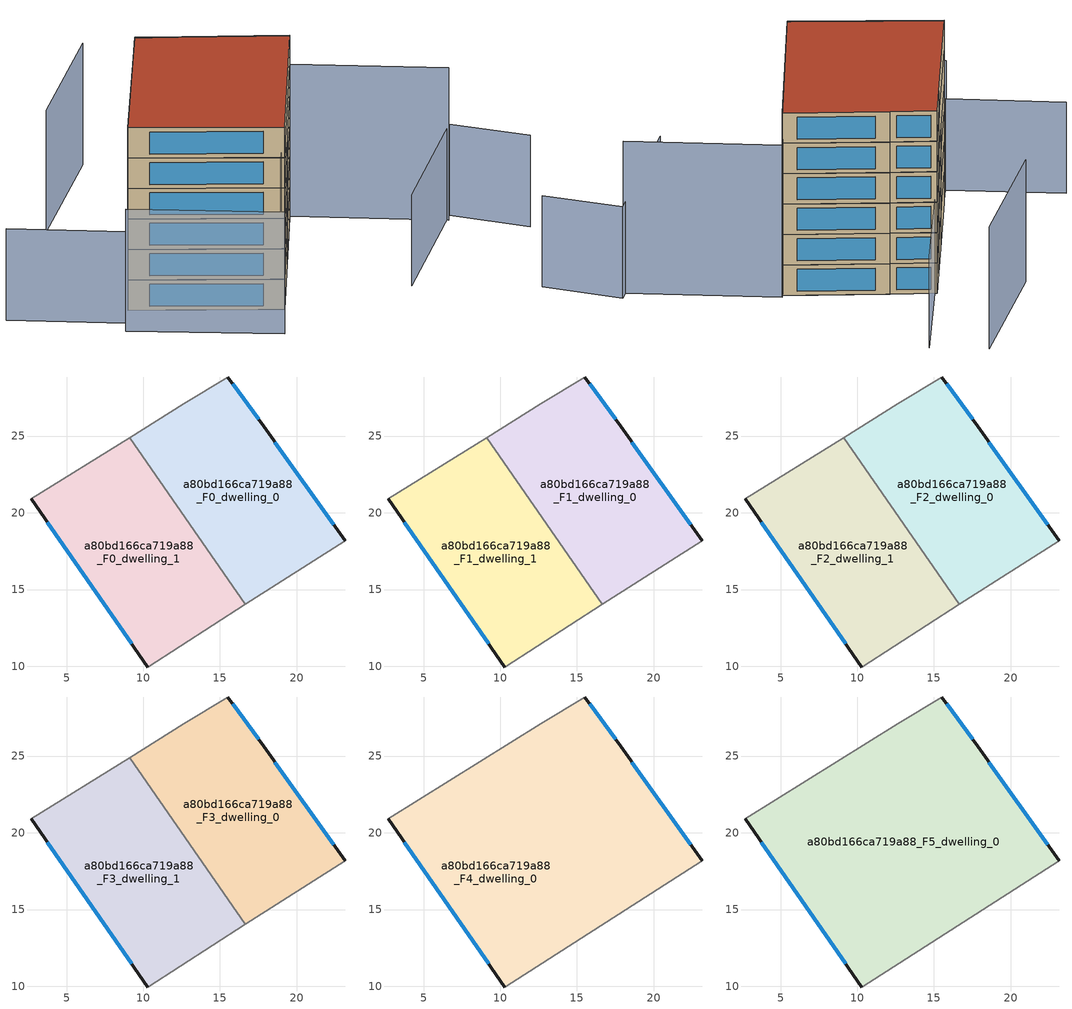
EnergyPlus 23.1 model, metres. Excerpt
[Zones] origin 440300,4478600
a80bd166ca719a88_F0_dwelling_0
 floor ground (EU_floor_Construction): 23.16,18.19 17.84,25.64 15.49,28.85 12.65,27.1 9.13,24.91 16.66,14.03 z0
 wall outside (EU_wall_Construction): 15.49,28.85 17.84,25.64 23.16,18.19 z0:3
 wall adiabatic (EU_wall_Construction): 9.13,24.91 12.65,27.1 15.49,28.85 / 23.16,18.19 16.66,14.03 z0:3
 wall to a80bd166ca719a88_F0_dwelling_1 (EU_wall_Construction): 16.66,14.03 9.13,24.91 z0:3
 window (EU_Window_Construction): 15.82,28.4 17.52,26.09 / 18.58,24.61 22.42,19.22 z0.42:2.58
a80bd166ca719a88_F0_dwelling_1
 floor ground (EU_floor_Construction): 16.66,14.03 9.13,24.91 2.7,20.91 10.29,9.95 z0
 wall outside (EU_wall_Construction): 10.29,9.95 2.7,20.91 z0:3
 wall adiabatic (EU_wall_Construction): 16.66,14.03 10.29,9.95 / 2.7,20.91 9.13,24.91 z0:3
 window (EU_Window_Construction): 9.24,11.47 3.76,19.39 z0.42:2.58
a80bd166ca719a88_F1_dwelling_0
 floor to a80bd166ca719a88_F0_dwelling_0 (EU_floor_Construction): 23.16,18.19 17.84,25.64 15.49,28.85 12.65,27.1 9.13,24.91 16.66,14.03 z3
 wall outside (EU_wall_Construction): 15.49,28.85 17.84,25.64 23.16,18.19 z3:6
 wall adiabatic (EU_wall_Construction): 9.13,24.91 12.65,27.1 15.49,28.85 / 23.16,18.19 16.66,14.03 z3:6
 wall to a80bd166ca719a88_F1_dwelling_1 (EU_wall_Construction): 16.66,14.03 9.13,24.91 z3:6
 window (EU_Window_Construction): 15.82,28.4 17.52,26.09 / 18.58,24.61 22.42,19.22 z3.42:5.58
a80bd166ca719a88_F1_dwelling_1
 floor to a80bd166ca719a88_F0_dwelling_1 (EU_floor_Construction): 16.66,14.03 9.13,24.91 2.7,20.91 10.29,9.95 z3
 wall outside (EU_wall_Construction): 10.29,9.95 2.7,20.91 z3:6
 wall adiabatic (EU_wall_Construction): 16.66,14.03 10.29,9.95 / 2.7,20.91 9.13,24.91 z3:6
 window (EU_Window_Construction): 9.24,11.47 3.76,19.39 z3.42:5.58
a80bd166ca719a88_F2_dwelling_0
 floor to a80bd166ca719a88_F1_dwelling_0 (EU_floor_Construction): 23.16,18.19 17.84,25.64 15.49,28.85 12.65,27.1 9.13,24.91 16.66,14.03 z6
 wall outside (EU_wall_Construction): 15.49,28.85 17.84,25.64 23.16,18.19 z6:9
 wall adiabatic (EU_wall_Construction): 9.13,24.91 12.65,27.1 15.49,28.85 / 23.16,18.19 16.66,14.03 z6:9
 wall to a80bd166ca719a88_F2_dwelling_1 (EU_wall_Construction): 16.66,14.03 9.13,24.91 z6:9
 window (EU_Window_Construction): 15.82,28.4 17.52,26.09 / 18.58,24.61 22.42,19.22 z6.42:8.58
a80bd166ca719a88_F2_dwelling_1
 floor to a80bd166ca719a88_F1_dwelling_1 (EU_floor_Construction): 16.66,14.03 9.13,24.91 2.7,20.91 10.29,9.95 z6
 wall outside (EU_wall_Construction): 10.29,9.95 2.7,20.91 z6:9
 wall adiabatic (EU_wall_Construction): 16.66,14.03 10.29,9.95 / 2.7,20.91 9.13,24.91 z6:9
 window (EU_Window_Construction): 9.24,11.47 3.76,19.39 z6.42:8.58
a80bd166ca719a88_F3_dwelling_0
 floor to a80bd166ca719a88_F2_dwelling_0 (EU_floor_Construction): 23.16,18.19 17.84,25.64 15.49,28.85 12.65,27.1 9.13,24.91 16.66,14.03 z9
 wall outside (EU_wall_Construction): 15.49,28.85 17.84,25.64 23.16,18.19 z9:12
 wall adiabatic (EU_wall_Construction): 9.13,24.91 12.65,27.1 15.49,28.85 / 23.16,18.19 16.66,14.03 z9:12
 wall to a80bd166ca719a88_F3_dwelling_1 (EU_wall_Construction): 16.66,14.03 9.13,24.91 z9:12
 window (EU_Window_Construction): 15.82,28.4 17.52,26.09 / 18.58,24.61 22.42,19.22 z9.42:11.58
a80bd166ca719a88_F3_dwelling_1
 floor to a80bd166ca719a88_F2_dwelling_1 (EU_floor_Construction): 16.66,14.03 9.13,24.91 2.7,20.91 10.29,9.95 z9
 wall outside (EU_wall_Construction): 10.29,9.95 2.7,20.91 z9:12
 wall adiabatic (EU_wall_Construction): 16.66,14.03 10.29,9.95 / 2.7,20.91 9.13,24.91 z9:12
 window (EU_Window_Construction): 9.24,11.47 3.76,19.39 z9.42:11.58
a80bd166ca719a88_F4_dwelling_0
 floor to a80bd166ca719a88_F3_dwelling_0 (EU_floor_Construction): 23.16,18.19 17.84,25.64 15.49,28.85 12.65,27.1 9.13,24.91 16.66,14.03 z12
 floor to a80bd166ca719a88_F3_dwelling_1 (EU_floor_Construction): 16.66,14.03 9.13,24.91 2.7,20.91 10.29,9.95 z12
 wall outside (EU_wall_Construction): 15.49,28.85 17.84,25.64 23.16,18.19 / 10.29,9.95 2.7,20.91 z12:15
 wall adiabatic (EU_wall_Construction): 2.7,20.91 12.65,27.1 15.49,28.85 / 23.16,18.19 10.29,9.95 z12:15
 window (EU_Window_Construction): 15.82,28.4 17.52,26.09 / 18.58,24.61 22.42,19.22 / 9.24,11.47 3.76,19.39 z12.42:14.58
a80bd166ca719a88_F5_dwelling_0
 floor to a80bd166ca719a88_F4_dwelling_0 (EU_floor_Construction): 23.16,18.19 17.84,25.64 15.49,28.85 12.65,27.1 2.7,20.91 10.29,9.95 z15
 wall outside (EU_wall_Construction): 15.49,28.85 17.84,25.64 23.16,18.19 / 10.29,9.95 2.7,20.91 z15:18
 wall adiabatic (EU_wall_Construction): 2.7,20.91 12.65,27.1 15.49,28.85 / 23.16,18.19 10.29,9.95 z15:18
 window (EU_Window_Construction): 15.82,28.4 17.52,26.09 / 18.58,24.61 22.42,19.22 / 9.24,11.47 3.76,19.39 z15.42:17.58
 roof outside (EU_roof_Construction): 17.84,25.64 23.16,18.19 10.29,9.95 2.7,20.91 12.65,27.1 15.49,28.85 z18
shading: 19.58,3.26 31.06,7.21 / 31.06,7.21 33.37,0.49 / 23.35,33.33 0.91,19.8 / 0.91,19.8 -4.38,28.58 z0:9; -0.21,19.14 6.96,7.74 / 20.64,37.64 9.68,33.96 z0:12; 9.83,10.06 23.38,18.33 / 23.38,18.33 30.41,6.81 z0:15
[Building]
EU S2 Campaign: North Axis=0; Terrain=City; Solar Distribution=FullExterior
[Site:Location]
Madrid: Latitude=40.5; Longitude=-3.5; Time Zone=1; Elevation=609
[SizingPeriod:WeatherFileDays]
AnnualSizingPeriod: Begin Month=1; Begin Day of Month=1; End Month=12; End Day of Month=31; Day of Week for Start Day=Monday; Use Weather File Daylight Saving Period=No; Use Weather File Rain and Snow Indicators=No
[MATERIAL]
EU_InternalMass_Material: Roughness=MediumRough; Thickness=0.1; Conductivity=1; Density=1800; Specific Heat=900; Thermal Absorptance=0.9; Solar Absorptance=0.7; Visible Absorptance=0.7
[MATERIAL:NOMASS] Roughness=MediumRough; Thermal Absorptance=0.9; Solar Absorptance=0.7; Visible Absorptance=0.7
Name | Thermal Resistance
EU_wall_NoMass | 1.60022
EU_roof_NoMass | 1.57597
EU_floor_NoMass | 0.470652
[WINDOWMATERIAL:SIMPLEGLAZINGSYSTEM]
EU_Window_SimpleGlazing: UFactor=3.28802; Solar Heat Gain Coefficient=0.85; Visible Transmittance=0.85
[CONSTRUCTION]
EU_wall_Construction: EU_wall_NoMass
EU_roof_Construction: EU_roof_NoMass
EU_floor_Construction: EU_floor_NoMass
EU_InternalMass_Construction: EU_InternalMass_Material
EU_Window_Construction: EU_Window_SimpleGlazing
[ZONE] Type=1; Multiplier=1; Ceiling Height=autocalculate; Floor Area=autocalculate; Part of Total Floor Area=Yes
Name | Volume
a80bd166ca719a88_F0_dwelling_0; a80bd166ca719a88_F1_dwelling_0; a80bd166ca719a88_F2_dwelling_0; a80bd166ca719a88_F3_dwelling_0 | 301.023
a80bd166ca719a88_F4_dwelling_0 | 602.049
a80bd166ca719a88_F5_dwelling_0 | 602.05
a80bd166ca719a88_F0_dwelling_1; a80bd166ca719a88_F1_dwelling_1; a80bd166ca719a88_F2_dwelling_1; a80bd166ca719a88_F3_dwelling_1 | 301.027
[INTERNALMASS] Construction=EU_InternalMass_Construction
Name | Zone or ZoneList | Surface Area
a80bd166ca719a88_F0_dwelling_0_EU_InternalMass | a80bd166ca719a88_F0_dwelling_0 | 100.341
a80bd166ca719a88_F0_dwelling_1_EU_InternalMass | a80bd166ca719a88_F0_dwelling_1 | 100.342
a80bd166ca719a88_F1_dwelling_0_EU_InternalMass | a80bd166ca719a88_F1_dwelling_0 | 100.341
a80bd166ca719a88_F1_dwelling_1_EU_InternalMass | a80bd166ca719a88_F1_dwelling_1 | 100.342
a80bd166ca719a88_F2_dwelling_0_EU_InternalMass | a80bd166ca719a88_F2_dwelling_0 | 100.341
a80bd166ca719a88_F2_dwelling_1_EU_InternalMass | a80bd166ca719a88_F2_dwelling_1 | 100.342
a80bd166ca719a88_F3_dwelling_0_EU_InternalMass | a80bd166ca719a88_F3_dwelling_0 | 100.341
a80bd166ca719a88_F3_dwelling_1_EU_InternalMass | a80bd166ca719a88_F3_dwelling_1 | 100.342
a80bd166ca719a88_F4_dwelling_0_EU_InternalMass | a80bd166ca719a88_F4_dwelling_0 | 200.683
a80bd166ca719a88_F5_dwelling_0_EU_InternalMass | a80bd166ca719a88_F5_dwelling_0 | 200.683
[OTHEREQUIPMENT] Fuel Type=Electricity; Design Level Calculation Method=Watts/Area; Power per Zone Floor Area=1; Fraction Latent=0; Fraction Radiant=0; Fraction Lost=0; Carbon Dioxide Generation Rate=0; EndUse Subcategory=EU_Step8_InternalGains
Name | Zone or ZoneList or Space or SpaceList | Schedule
EU_Step8_InternalGain_a80bd166ca719a88_F0_dwelling_0_f000 | a80bd166ca719a88_F0_dwelling_0 | EU_Step8_GainSchedule_a80bd166ca719a88_F0_dwelling_0_f000
EU_Step8_InternalGain_a80bd166ca719a88_F0_dwelling_1_f000 | a80bd166ca719a88_F0_dwelling_1 | EU_Step8_GainSchedule_a80bd166ca719a88_F0_dwelling_1_f000
EU_Step8_InternalGain_a80bd166ca719a88_F1_dwelling_0_f000 | a80bd166ca719a88_F1_dwelling_0 | EU_Step8_GainSchedule_a80bd166ca719a88_F1_dwelling_0_f000
EU_Step8_InternalGain_a80bd166ca719a88_F1_dwelling_1_f000 | a80bd166ca719a88_F1_dwelling_1 | EU_Step8_GainSchedule_a80bd166ca719a88_F1_dwelling_1_f000
EU_Step8_InternalGain_a80bd166ca719a88_F2_dwelling_0_f000 | a80bd166ca719a88_F2_dwelling_0 | EU_Step8_GainSchedule_a80bd166ca719a88_F2_dwelling_0_f000
EU_Step8_InternalGain_a80bd166ca719a88_F2_dwelling_1_f000 | a80bd166ca719a88_F2_dwelling_1 | EU_Step8_GainSchedule_a80bd166ca719a88_F2_dwelling_1_f000
EU_Step8_InternalGain_a80bd166ca719a88_F3_dwelling_0_f000 | a80bd166ca719a88_F3_dwelling_0 | EU_Step8_GainSchedule_a80bd166ca719a88_F3_dwelling_0_f000
EU_Step8_InternalGain_a80bd166ca719a88_F3_dwelling_1_f000 | a80bd166ca719a88_F3_dwelling_1 | EU_Step8_GainSchedule_a80bd166ca719a88_F3_dwelling_1_f000
EU_Step8_InternalGain_a80bd166ca719a88_F4_dwelling_0_f000 | a80bd166ca719a88_F4_dwelling_0 | EU_Step8_GainSchedule_a80bd166ca719a88_F4_dwelling_0_f000
EU_Step8_InternalGain_a80bd166ca719a88_F5_dwelling_0_f000 | a80bd166ca719a88_F5_dwelling_0 | EU_Step8_GainSchedule_a80bd166ca719a88_F5_dwelling_0_f000
[ZONEVENTILATION:DESIGNFLOWRATE] Schedule=EU_AlwaysOn; Design Flow Rate Calculation Method=AirChanges/Hour; Air Changes per Hour=0.480704; Ventilation Type=Natural; Fan Pressure Rise=0; Fan Total Efficiency=1; Constant Term Coefficient=1; Temperature Term Coefficient=0; Velocity Term Coefficient=0; Velocity Squared Term Coefficient=0; Minimum Indoor Temperature=-100; Maximum Indoor Temperature=100; Delta Temperature=-100; Minimum Outdoor Temperature=-100; Maximum Outdoor Temperature=100; Maximum Wind Speed=40
Name | Zone or ZoneList or Space or SpaceList
EU_ConstantAir_a80bd166ca719a88_F0_dwelling_0 | a80bd166ca719a88_F0_dwelling_0
EU_ConstantAir_a80bd166ca719a88_F0_dwelling_1 | a80bd166ca719a88_F0_dwelling_1
EU_ConstantAir_a80bd166ca719a88_F1_dwelling_0 | a80bd166ca719a88_F1_dwelling_0
EU_ConstantAir_a80bd166ca719a88_F1_dwelling_1 | a80bd166ca719a88_F1_dwelling_1
EU_ConstantAir_a80bd166ca719a88_F2_dwelling_0 | a80bd166ca719a88_F2_dwelling_0
EU_ConstantAir_a80bd166ca719a88_F2_dwelling_1 | a80bd166ca719a88_F2_dwelling_1
EU_ConstantAir_a80bd166ca719a88_F3_dwelling_0 | a80bd166ca719a88_F3_dwelling_0
EU_ConstantAir_a80bd166ca719a88_F3_dwelling_1 | a80bd166ca719a88_F3_dwelling_1
EU_ConstantAir_a80bd166ca719a88_F4_dwelling_0 | a80bd166ca719a88_F4_dwelling_0
EU_ConstantAir_a80bd166ca719a88_F5_dwelling_0 | a80bd166ca719a88_F5_dwelling_0
[HVACTEMPLATE:THERMOSTAT] Constant Heating Setpoint=20; Constant Cooling Setpoint=50
EU_HeatOnly_a80bd166ca719a88_F0_dwelling_0; EU_HeatOnly_a80bd166ca719a88_F0_dwelling_1; EU_HeatOnly_a80bd166ca719a88_F1_dwelling_0; EU_HeatOnly_a80bd166ca719a88_F1_dwelling_1; EU_HeatOnly_a80bd166ca719a88_F2_dwelling_0; EU_HeatOnly_a80bd166ca719a88_F2_dwelling_1; EU_HeatOnly_a80bd166ca719a88_F3_dwelling_0; EU_HeatOnly_a80bd166ca719a88_F3_dwelling_1; EU_HeatOnly_a80bd166ca719a88_F4_dwelling_0; EU_HeatOnly_a80bd166ca719a88_F5_dwelling_0
[HVACTEMPLATE:ZONE:IDEALLOADSAIRSYSTEM] System Availability Schedule=EU_AlwaysOn; Maximum Heating Supply Air Temperature=50; Minimum Cooling Supply Air Temperature=13; Maximum Heating Supply Air Humidity Ratio=0.0156; Minimum Cooling Supply Air Humidity Ratio=0.0077; Heating Limit=NoLimit; Cooling Limit=NoLimit; Heating Availability Schedule=EU_AlwaysOn; Cooling Availability Schedule=EU_CoolingOff; Dehumidification Control Type=ConstantSensibleHeatRatio; Cooling Sensible Heat Ratio=0.7; Dehumidification Setpoint=60; Humidification Control Type=None; Humidification Setpoint=30; Outdoor Air Method=None; Outdoor Air Flow Rate per Person=0.00944; Outdoor Air Flow Rate per Zone Floor Area=0; Outdoor Air Flow Rate per Zone=0; Demand Controlled Ventilation Type=None; Outdoor Air Economizer Type=NoEconomizer; Heat Recovery Type=None; Sensible Heat Recovery Effectiveness=0.7; Latent Heat Recovery Effectiveness=0.65
Name | Template Thermostat
a80bd166ca719a88_F0_dwelling_0 | EU_HeatOnly_a80bd166ca719a88_F0_dwelling_0
a80bd166ca719a88_F0_dwelling_1 | EU_HeatOnly_a80bd166ca719a88_F0_dwelling_1
a80bd166ca719a88_F1_dwelling_0 | EU_HeatOnly_a80bd166ca719a88_F1_dwelling_0
a80bd166ca719a88_F1_dwelling_1 | EU_HeatOnly_a80bd166ca719a88_F1_dwelling_1
a80bd166ca719a88_F2_dwelling_0 | EU_HeatOnly_a80bd166ca719a88_F2_dwelling_0
a80bd166ca719a88_F2_dwelling_1 | EU_HeatOnly_a80bd166ca719a88_F2_dwelling_1
a80bd166ca719a88_F3_dwelling_0 | EU_HeatOnly_a80bd166ca719a88_F3_dwelling_0
a80bd166ca719a88_F3_dwelling_1 | EU_HeatOnly_a80bd166ca719a88_F3_dwelling_1
a80bd166ca719a88_F4_dwelling_0 | EU_HeatOnly_a80bd166ca719a88_F4_dwelling_0
a80bd166ca719a88_F5_dwelling_0 | EU_HeatOnly_a80bd166ca719a88_F5_dwelling_0
[SIZING:ZONE] Zone Cooling Design Supply Air Temperature Input Method=SupplyAirTemperature; Zone Cooling Design Supply Air Temperature=13; Zone Heating Design Supply Air Temperature Input Method=SupplyAirTemperature; Zone Heating Design Supply Air Temperature=50; Zone Cooling Design Supply Air Humidity Ratio=0.008; Zone Heating Design Supply Air Humidity Ratio=0.008; Cooling Design Air Flow Method=DesignDay; Cooling Design Air Flow Rate=0; Cooling Minimum Air Flow per Zone Floor Area=0.000762; Cooling Minimum Air Flow=0; Cooling Minimum Air Flow Fraction=0.2; Heating Design Air Flow Method=DesignDay; Heating Design Air Flow Rate=0; Heating Maximum Air Flow per Zone Floor Area=0.002032; Heating Maximum Air Flow=0.141576; Heating Maximum Air Flow Fraction=0.3; Account for Dedicated Outdoor Air System=No; Dedicated Outdoor Air System Control Strategy=NeutralSupplyAir; Dedicated Outdoor Air Low Setpoint Temperature for Design=autosize; Dedicated Outdoor Air High Setpoint Temperature for Design=autosize; Zone Load Sizing Method=Sensible Load Only No Latent Load; Zone Latent Cooling Design Supply Air Humidity Ratio Input Method=HumidityRatioDifference; Zone Cooling Design Supply Air Humidity Ratio Difference=0.005; Zone Latent Heating Design Supply Air Humidity Ratio Input Method=HumidityRatioDifference; Zone Humidification Design Supply Air Humidity Ratio Difference=0.005
a80bd166ca719a88_F0_dwelling_0; a80bd166ca719a88_F0_dwelling_1; a80bd166ca719a88_F1_dwelling_0; a80bd166ca719a88_F1_dwelling_1; a80bd166ca719a88_F2_dwelling_0; a80bd166ca719a88_F2_dwelling_1; a80bd166ca719a88_F3_dwelling_0; a80bd166ca719a88_F3_dwelling_1; a80bd166ca719a88_F4_dwelling_0; a80bd166ca719a88_F5_dwelling_0
[SCHEDULE:CONSTANT]
Name | Hourly Value
EU_AlwaysOn | 1
EU_CoolingOff | 0
[SCHEDULE:FILE] Column Number=1; Rows to Skip at Top=0; Number of Hours of Data=8760; Column Separator=Comma; Interpolate to Timestep=No; Minutes per Item=60; Adjust Schedule for Daylight Savings=Yes
Name | File
EU_Step8_GainSchedule_a80bd166ca719a88_F0_dwelling_0_f000 | ../../schedules/a80bd166ca719a88/a80bd166ca719a88_F0_dwelling_0_f000_gain.csv
EU_Step8_GainSchedule_a80bd166ca719a88_F0_dwelling_1_f000 | ../../schedules/a80bd166ca719a88/a80bd166ca719a88_F0_dwelling_1_f000_gain.csv
EU_Step8_GainSchedule_a80bd166ca719a88_F1_dwelling_0_f000 | ../../schedules/a80bd166ca719a88/a80bd166ca719a88_F1_dwelling_0_f000_gain.csv
EU_Step8_GainSchedule_a80bd166ca719a88_F1_dwelling_1_f000 | ../../schedules/a80bd166ca719a88/a80bd166ca719a88_F1_dwelling_1_f000_gain.csv
EU_Step8_GainSchedule_a80bd166ca719a88_F2_dwelling_0_f000 | ../../schedules/a80bd166ca719a88/a80bd166ca719a88_F2_dwelling_0_f000_gain.csv
EU_Step8_GainSchedule_a80bd166ca719a88_F2_dwelling_1_f000 | ../../schedules/a80bd166ca719a88/a80bd166ca719a88_F2_dwelling_1_f000_gain.csv
EU_Step8_GainSchedule_a80bd166ca719a88_F3_dwelling_0_f000 | ../../schedules/a80bd166ca719a88/a80bd166ca719a88_F3_dwelling_0_f000_gain.csv
EU_Step8_GainSchedule_a80bd166ca719a88_F3_dwelling_1_f000 | ../../schedules/a80bd166ca719a88/a80bd166ca719a88_F3_dwelling_1_f000_gain.csv
EU_Step8_GainSchedule_a80bd166ca719a88_F4_dwelling_0_f000 | ../../schedules/a80bd166ca719a88/a80bd166ca719a88_F4_dwelling_0_f000_gain.csv
EU_Step8_GainSchedule_a80bd166ca719a88_F5_dwelling_0_f000 | ../../schedules/a80bd166ca719a88/a80bd166ca719a88_F5_dwelling_0_f000_gain.csv
